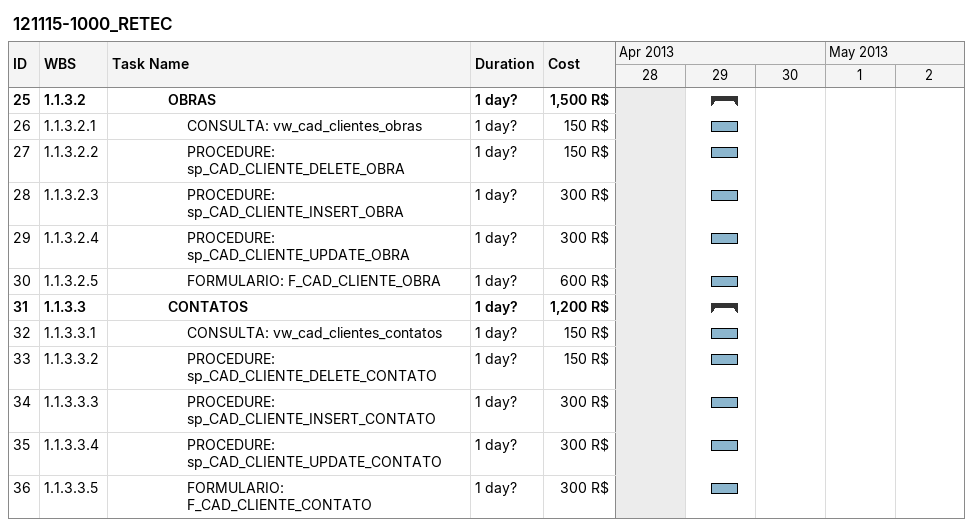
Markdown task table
121115-1000_RETEC

| ID | WBS | Task | Duration | Start | Finish | Cost (R$) |
|---|---|---|---|---|---|---|
| 25 | 1.1.3.2 | **OBRAS** | 1d? | 2013-04-29 | 2013-04-29 | 1500 |
| 26 | 1.1.3.2.1 | CONSULTA: vw_cad_clientes_obras | 1d? | 2013-04-29 | 2013-04-29 | 150 |
| 27 | 1.1.3.2.2 | PROCEDURE: sp_CAD_CLIENTE_DELETE_OBRA | 1d? | 2013-04-29 | 2013-04-29 | 150 |
| 28 | 1.1.3.2.3 | PROCEDURE: sp_CAD_CLIENTE_INSERT_OBRA | 1d? | 2013-04-29 | 2013-04-29 | 300 |
| 29 | 1.1.3.2.4 | PROCEDURE: sp_CAD_CLIENTE_UPDATE_OBRA | 1d? | 2013-04-29 | 2013-04-29 | 300 |
| 30 | 1.1.3.2.5 | FORMULARIO: F_CAD_CLIENTE_OBRA | 1d? | 2013-04-29 | 2013-04-29 | 600 |
| 31 | 1.1.3.3 | **CONTATOS** | 1d? | 2013-04-29 | 2013-04-29 | 1200 |
| 32 | 1.1.3.3.1 | CONSULTA: vw_cad_clientes_contatos | 1d? | 2013-04-29 | 2013-04-29 | 150 |
| 33 | 1.1.3.3.2 | PROCEDURE: sp_CAD_CLIENTE_DELETE_CONTATO | 1d? | 2013-04-29 | 2013-04-29 | 150 |
| 34 | 1.1.3.3.3 | PROCEDURE: sp_CAD_CLIENTE_INSERT_CONTATO | 1d? | 2013-04-29 | 2013-04-29 | 300 |
| 35 | 1.1.3.3.4 | PROCEDURE: sp_CAD_CLIENTE_UPDATE_CONTATO | 1d? | 2013-04-29 | 2013-04-29 | 300 |
| 36 | 1.1.3.3.5 | FORMULARIO: F_CAD_CLIENTE_CONTATO | 1d? | 2013-04-29 | 2013-04-29 | 300 |
